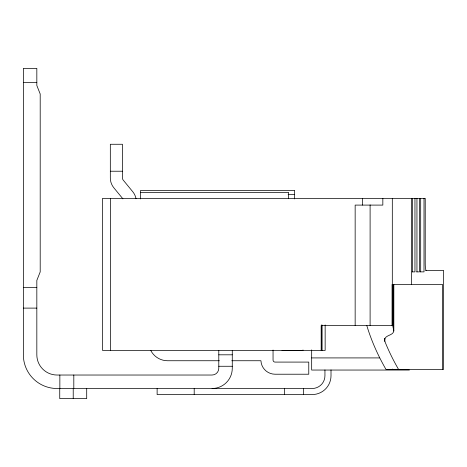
<?xml version="1.0" encoding="UTF-8"?>
<svg xmlns="http://www.w3.org/2000/svg" width="467" height="467" viewBox="0 0 467 467"><rect width="100%" height="100%" fill="white"/><g stroke="black" fill="none" stroke-linecap="round" stroke-linejoin="round"><path stroke-width="0.7" d="M393.809 284.45L393.809 330.992C392.998 335.931 384.942 334.699 384.586 340.046A20.058 8.172 3.8 0 0 384.861 341.412A924.777 376.793 3.8 0 0 398.532 369.368M23.35 82.624L36.829 82.624M110.323 171.226L122.453 171.226M140.643 192.386L288.594 192.386L288.594 198.615M288.104 194.412L294.642 194.412M425.554 270.469L443.65 270.469L443.65 369.368L385.946 369.368A939.435 382.765 3.8 0 1 377.301 352.801A941.168 383.471 3.8 0 1 366.805 325.563M412.104 271.882L414.959 271.882L414.959 198.352M416.628 271.882L419.483 271.882L419.483 198.352M420.393 271.882L424.007 271.882L424.007 198.352M23.35 287.415L36.829 287.415M23.35 308.109L36.829 308.109M282.015 350.501L300.211 350.501A11.459 11.459 0 0 0 303.176 350.11M218.795 354.809L232.274 354.809M311.67 357.915L379.671 357.915M219.362 360.74L167.577 360.74A18.873 18.873 0 0 1 150.759 350.437M231.76 360.74L260.936 360.74A14.15 14.15 0 0 0 275.069 374.219L308.769 374.219L308.769 362.088L275.069 362.088A2.02 2.02 0 0 1 273.049 360.069L273.049 350.04M218.795 366.268L232.274 366.268M409.39 370.045L311.67 370.045L311.67 349.906M122.92 198.866L113.843 187.798A15.499 15.499 0 0 1 110.323 177.968L110.323 144.268L122.453 144.268L122.453 177.968A3.368 3.368 0 0 0 123.218 180.104L132.751 191.721A15.499 15.499 0 0 1 136.014 198.732M393.809 330.992L392.712 325.563L321.168 325.563L321.168 350.431M442.535 369.368L442.535 284.45L392.099 284.45L392.099 325.563M420.685 198.352L420.685 271.882M416.949 198.352L416.949 271.882M412.419 198.352L412.419 271.882M411.421 198.352L411.421 284.45M393.669 284.45L393.669 330.122M392.309 198.352L392.309 325.563M384.861 338.528L384.861 341.412M384.586 338.604L384.586 340.046M382.835 198.352L382.835 205.095L355.154 205.095L355.154 325.563M370.103 204.896L370.103 325.563M362.62 198.352L362.62 205.095M331.01 369.94L331.01 375.702A18.873 18.873 0 0 1 312.137 394.574L157.128 394.574L157.128 388.509M325.149 324.939L325.149 350.431L102.542 350.431L102.542 198.352L425.239 198.352L425.227 263.721A6.777 0.987 -90 0 0 426.219 270.44M324.944 369.94L324.944 375.702A12.807 12.807 0 0 1 312.137 388.509L57.05 388.509A33.7 33.7 0 0 1 23.35 354.809L23.35 68.38L36.829 68.38L36.829 85.502L40.197 93.99L40.197 271.917L36.829 280.404L36.829 354.809A20.221 20.221 0 0 0 57.05 375.03L212.059 375.03A6.742 6.742 0 0 0 218.795 368.288L218.795 350.431M321.967 324.997L321.967 350.431M321.775 324.962L321.775 350.431M303.375 388.509L303.375 394.574M294.642 198.919L294.642 190.367L140.643 190.367L140.643 198.919M284.508 388.509L284.508 394.574M232.274 350.431L232.274 368.288A20.221 20.221 0 0 1 212.059 388.509M194.196 388.509L194.196 394.574M110.609 198.352L110.609 350.431M86.704 388.509L86.704 398.62L59.741 398.62L59.741 388.509M73.809 375.03L73.809 388.509M73.22 388.509L73.22 398.62M59.852 375.03L59.852 388.509M392.91 369.607A12.714 3.292 -90 0 1 392.478 369.047"/></g></svg>
